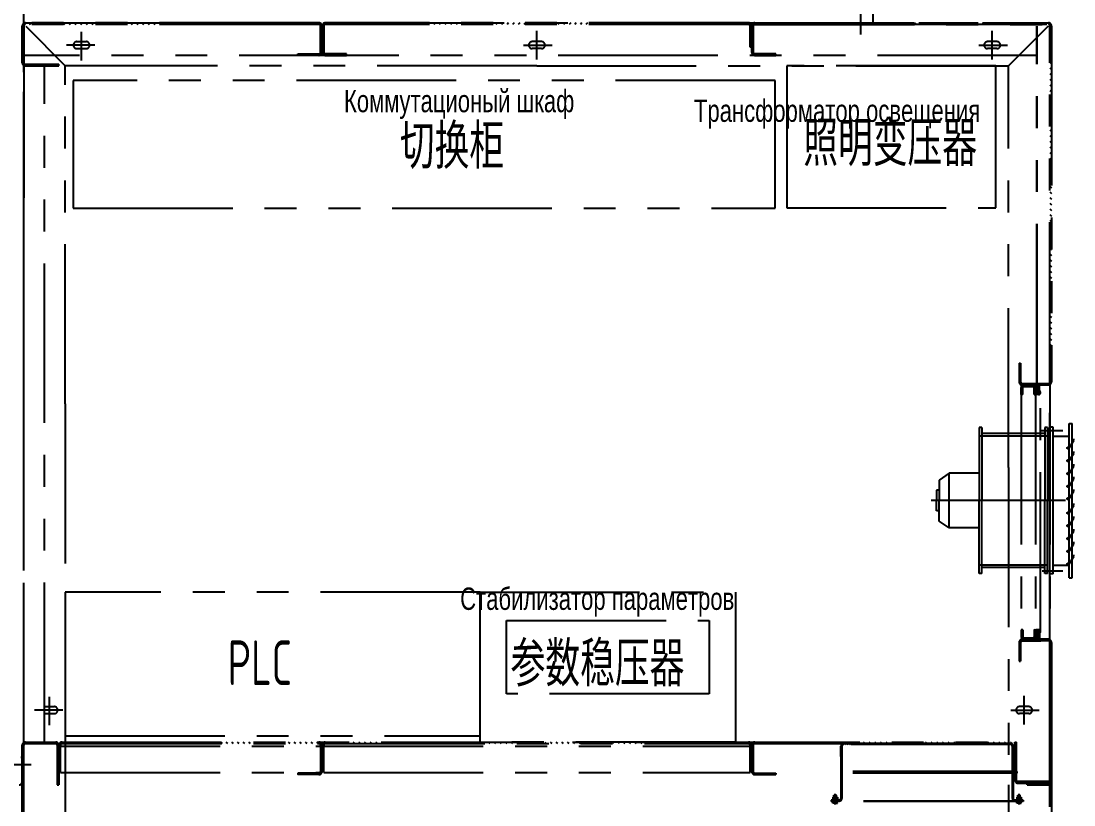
# Model space of a CAD drawing. Header units: millimetres. Extents: x 0 to 16800, y -462 to 11880.
# Drawn here: x 8196 to 11496, y 5748 to 8205 of the extents above; entities that cross this region are included whole.
import ezdxf

# ---------------------------------------------------------------- set-up
doc = ezdxf.new("R2010")
doc.units = ezdxf.units.MM
doc.header["$LTSCALE"] = 400
for name, pattern in [('F', [0.75, 0.5, -0.25]), ('G', [2, 1.25, -0.25, 0.25, -0.25]), ('K', [2.5, 1.25, -0.25, 0.25, -0.25, 0.25, -0.25])]:
    doc.linetypes.add(name, pattern=pattern)
for name, color, linetype in [('01', 7, 'Continuous'), ('04', 2, 'F'), ('05', 142, 'G'), ('07', 6, 'K'), ('08', 1, 'Continuous')]:
    doc.layers.add(name, color=color, linetype=linetype)
doc.styles.get("Standard").update_dxf_attribs({"font": 'isocp', "width": 0.707, "bigfont": 'intecad.shx'})
doc.dimstyles.new('INTE', dxfattribs={"dimscale": 40, "dimtxt": 3.5, "dimasz": 3, "dimexe": 3, "dimexo": 0, "dimgap": 1, "dimtad": 1, "dimdec": 0, "dimdsep": 46, "dimtxsty": 'Standard', "dimcen": 0, "dimclrd": 1, "dimclre": 1, "dimclrt": 3, "dimaunit": 1, "dimadec": 0, "dimazin": 0, "dimtfac": 1, "dimtmove": 0, "dimatfit": 0, "dimfxl": 0, "dimarcsym": 0})
pattern_1 = [(315, (48212.276, 5798.919), (8.838835, 8.838835), [])]

# ---------------------------------------------------------------- blocks, each defined once
blk = doc.blocks.new('GDCF')
at = {"layer": '07', "color": 6, "linetype": 'K'}
for p, q in [((44867.9, 3073.2), (44862, 3073.2)), ((44892.7, 3057.5), (44867.9, 3073.2)), ((44907.9, 3073.2), (44902, 3073.2)), ((44932.7, 3057.5), (44907.9, 3073.2)), ((44947.9, 3073.2), (44942, 3073.2)), ((44972.7, 3057.5), (44947.9, 3073.2)), ((44987.9, 3073.2), (44982, 3073.2)), ((45012.7, 3057.5), (44987.9, 3073.2)), ((45026.9, 3073.2), (45021, 3073.2)), ((45051.7, 3057.5), (45026.9, 3073.2)), ((45071.5, 3073.2), (45065.6, 3073.2)), ((45096.3, 3057.5), (45071.5, 3073.2)), ((45111.5, 3073.2), (45105.6, 3073.2)), ((45136.3, 3057.5), (45111.5, 3073.2)), ((45151.5, 3073.2), (45145.6, 3073.2)), ((45176.3, 3057.5), (45151.5, 3073.2)), ((45191.5, 3073.2), (45185.6, 3073.2)), ((45216.3, 3057.5), (45191.5, 3073.2)), ((45231.5, 3073.2), (45225.6, 3073.2)), ((45256.3, 3057.5), (45231.5, 3073.2)), ((45298, 3068.2), (44813.9, 3068.2)), ((44813.9, 3058.2), (44813.9, 3068.2)), ((45298, 3058.2), (44813.9, 3058.2)), ((44836, 3002.3), (44836, 3038.5)), ((44854, 3008.2), (44854, 3058.2)), ((45056, 3046.9), (45056, 2625.5)), ((45258, 3008.2), (45258, 3058.2)), ((45276, 3002.3), (45276, 3038.5)), ((45298, 3058.2), (45298, 3068.2)), ((45286, 3008.2), (44826, 3008.2)), ((44826, 3008.2), (44826, 2998.2)), ((44836, 2971.9), (44836, 3010.5)), ((45276, 2973.5), (45276, 3004.1)), ((45286, 3008.2), (45286, 2998.2)), ((45286, 2998.2), (44826, 2998.2)), ((44827, 2990.2), (44827, 2982.2)), ((44827, 2990.2), (45056, 2990.2)), ((44827, 2990.2), (45056, 2990.2)), ((44827, 2982.2), (45056, 2982.2)), ((44846, 2982.2), (44846, 2784.2)), ((44854, 2990.2), (44854, 2776.2)), ((45285, 2990.2), (45056, 2990.2)), ((45285, 2990.2), (45056, 2990.2)), ((45285, 2982.2), (45056, 2982.2)), ((45258, 2990.2), (45258, 2776.2)), ((45266, 2982.2), (45266, 2784.2)), ((45285, 2990.2), (45285, 2982.2)), ((44827, 2784.2), (44827, 2776.2)), ((44827, 2784.2), (45056, 2784.2)), ((44827, 2776.2), (45056, 2776.2)), ((44970.3, 2776.2), (44970.3, 2682.3)), ((45285, 2784.2), (45056, 2784.2)), ((45285, 2776.2), (45056, 2776.2)), ((45141.6, 2776.2), (45141.6, 2682.3)), ((45285, 2784.2), (45285, 2776.2)), ((45141.6, 2682.3), (44970.3, 2682.3)), ((44970.3, 2682.3), (44991.7, 2650.9)), ((45141.6, 2682.3), (45120.2, 2650.9)), ((44991.7, 2650.9), (45056, 2650.9)), ((45023.8, 2650.9), (45023.8, 2642.9)), ((45023.8, 2642.9), (45056, 2642.9)), ((45120.2, 2650.9), (45056, 2650.9)), ((45088.1, 2642.9), (45056, 2642.9)), ((45088.1, 2650.9), (45088.1, 2642.9))]:
    blk.add_line(p, q, dxfattribs=at)
for centre in [(44891.3, 3054.9), (44931.3, 3054.9), (44971.3, 3054.9), (45011.3, 3054.9), (45050.3, 3054.9), (45095, 3054.9), (45135, 3054.9), (45175, 3054.9), (45215, 3054.9), (45255, 3054.9)]:
    blk.add_circle(centre, 2.89, dxfattribs=at)
blk = doc.blocks.new('ERW')
at = {"layer": '07', "linetype": 'K'}
h = blk.add_hatch(dxfattribs=at)
h.set_pattern_fill('ANSI31', color=6, scale=100, angle=90, style=0)
h.set_pattern_definition(pattern_1)
h.paths.add_polyline_path([(43313.2, 2073), (43379.2, 2073, 0.414214), (43389.2, 2083), (43389.2, 2165, 0.103244), (43388.3, 2169), (43382.2, 2169, -0.236068), (43384.2, 2165), (43384.2, 2083, -0.414214), (43379.2, 2078), (43313.2, 2078)])
h.paths.add_polyline_path([(42584.2, 2170), (43387.8, 2170, 0.267949), (43379.2, 2175), (42584.2, 2175)])
h.paths.add_polyline_path([(42564.2, 2099), (42569.2, 2099), (42569.2, 2165, -0.236068), (42571.2, 2169), (42565, 2169, 0.103244), (42564.2, 2165)])
h.paths.add_polyline_path([(42565.5, 2170), (42578.2, 2170), (42578.2, 2175), (42574.2, 2175, 0.267949)])
h.paths.add_polyline_path([(42578.2, 2170), (42584.2, 2170), (42584.2, 2175), (42578.2, 2175)])
h = blk.add_hatch(dxfattribs=at)
h.set_pattern_fill('ANSI31', color=6, scale=100, angle=90, style=0)
h.set_pattern_definition([(315, (57677.707, 6382.529), (8.838835, 8.838835), [])])
h.paths.add_polyline_path([(44733.8, 2170, 0.267949), (44725.2, 2175), (43399.2, 2175, 0.267949), (43390.5, 2170)])
h.paths.add_polyline_path([(43394.2, 2165, -0.414214), (43399.2, 2170), (43390.5, 2170, 0.131652), (43389.2, 2165), (43389.2, 2099), (43394.2, 2099)])
h.paths.add_polyline_path([(44730.2, 2099), (44735.2, 2099), (44735.2, 2165, 0.131652), (44733.8, 2170), (44725.2, 2170, -0.414214), (44730.2, 2165)])
h = blk.add_hatch(dxfattribs=at)
h.set_pattern_fill('ANSI31', color=6, scale=100, angle=90, style=0)
h.set_pattern_definition(pattern_1)
h.paths.add_polyline_path([(45540.2, 2170), (45540.2, 2175), (44745.2, 2175, 0.267949), (44736.5, 2170)])
h.paths.add_polyline_path([(45550.2, 2175), (45546.2, 2175), (45546.2, 2170), (45550.2, 2170, -0.414214), (45555.2, 2165), (45555.2, 2099), (45560.2, 2099), (45560.2, 2165, 0.414214)])
h.paths.add_polyline_path([(45546.2, 2175), (45540.2, 2175), (45540.2, 2170), (45546.2, 2170)])
h.paths.add_polyline_path([(44740.2, 2165, -0.236068), (44742.2, 2169), (44736, 2169, 0.103244), (44735.2, 2165), (44735.2, 2083, 0.414214), (44745.2, 2073), (44811.2, 2073), (44811.2, 2078), (44745.2, 2078, -0.414214), (44740.2, 2083)])
h = blk.add_hatch(dxfattribs=at)
h.set_pattern_fill('LINE', color=6, scale=30, angle=495, style=0)
h.set_pattern_definition([(135, (51901.4402, 21096.2332), (-2.6516504, -2.6516504), [])])
h.paths.add_polyline_path([(45015.2, 2162), (45015.2, 2130), (45015.2, 2080), (45018.2, 2080), (45018.2, 2162, -0.414214), (45023.2, 2167), (45547.2, 2167, -0.414214), (45552.2, 2162), (45552.2, 2080), (45555.2, 2080), (45555.2, 2162, 0.414214), (45547.2, 2170), (45023.2, 2170, 0.414214)])
h.paths.add_polyline_path([(45015.2, 1998, -0.414214), (45010.2, 1993), (44997.2, 1993), (44997.2, 1990.9), (44997.2, 1990), (45010.2, 1990, 0.414214), (45018.2, 1998), (45018.2, 2080), (45015.2, 2080)])
h.paths.add_polyline_path([(44984.2, 1990), (44997.2, 1990), (44997.2, 1993), (44984.2, 1993)])
h.paths.add_polyline_path([(45552.2, 1998, 0.414214), (45560.2, 1990), (45573.2, 1990), (45573.2, 1993), (45560.2, 1993, -0.414214), (45555.2, 1998), (45555.2, 2080), (45552.2, 2080)])
h.paths.add_polyline_path([(45573.2, 1990.9), (45573.2, 1990), (45586.2, 1990), (45586.2, 1993), (45573.2, 1993)])
at = {"layer": '07', "color": 6, "linetype": 'K', "ltscale": 30}
for p, q in [((45076.2, 7005.2), (45076.2, 4392.4)), ((45115.6, 4420.8), (45115.6, 5308.7))]:
    blk.add_line(p, q, dxfattribs=at)
at = {"layer": '07', "color": 6, "linetype": 'K'}
for p, q in [((42454.4, 4427.8), (42458.2, 4423.9)), ((42459.2, 4429), (45665.2, 4429)), ((43379.2, 4429), (42459.2, 4429)), ((43379.2, 4424), (42459.2, 4424)), ((43379.2, 4424), (42464.2, 4424)), ((42470.8, 4429), (42475.8, 4424)), ((42488.5, 4429), (42493.5, 4424)), ((42506.1, 4429), (42511.1, 4424)), ((42523.8, 4429), (42528.8, 4424)), ((42541.5, 4429), (42546.5, 4424)), ((42559.2, 4429), (42564.2, 4424)), ((42576.9, 4429), (42581.9, 4424)), ((42594.5, 4429), (42599.5, 4424)), ((42612.2, 4429), (42617.2, 4424)), ((42629.9, 4429), (42634.9, 4424)), ((42647.6, 4429), (42652.6, 4424)), ((42665.2, 4429), (42670.2, 4424)), ((42682.9, 4429), (42687.9, 4424)), ((42700.6, 4429), (42705.6, 4424)), ((42718.3, 4429), (42723.3, 4424)), ((42736, 4429), (42741, 4424)), ((42753.6, 4429), (42755.3, 4427.4)), ((42789, 4429), (42794, 4424)), ((42806.7, 4429), (42811.7, 4424)), ((42824.3, 4429), (42829.3, 4424)), ((42842, 4429), (42847, 4424)), ((42859.7, 4429), (42864.7, 4424)), ((42877.4, 4429), (42882.4, 4424)), ((42895.1, 4429), (42900.1, 4424)), ((42912.7, 4429), (42917.7, 4424)), ((42930.4, 4429), (42935.4, 4424)), ((42948.1, 4429), (42953.1, 4424)), ((42965.8, 4429), (42970.8, 4424)), ((42983.4, 4429), (42988.4, 4424)), ((43001.1, 4429), (43006.1, 4424)), ((43018.8, 4429), (43023.8, 4424)), ((43036.5, 4429), (43041.5, 4424)), ((43054.2, 4429), (43059.2, 4424)), ((43071.8, 4429), (43076.8, 4424)), ((43089.5, 4429), (43094.5, 4424)), ((43107.2, 4429), (43112.2, 4424)), ((43124.9, 4429), (43129.9, 4424)), ((43142.5, 4429), (43147.5, 4424)), ((43160.2, 4429), (43165.2, 4424)), ((43177.9, 4429), (43182.9, 4424)), ((43195.6, 4429), (43200.6, 4424)), ((43213.3, 4429), (43218.3, 4424)), ((43230.9, 4429), (43235.9, 4424)), ((43248.6, 4429), (43253.6, 4424)), ((43266.3, 4429), (43271.3, 4424)), ((43284, 4429), (43289, 4424)), ((43301.6, 4429), (43306.6, 4424)), ((43319.3, 4429), (43324.3, 4424)), ((43337, 4429), (43342, 4424)), ((43354.7, 4429), (43359.7, 4424)), ((43372.4, 4429), (43377.4, 4424)), ((44725.2, 4429), (43399.2, 4429)), ((44725.2, 4424), (43399.2, 4424)), ((44725.2, 4424), (43399.2, 4424)), ((43407.9, 4429), (43402.9, 4424)), ((43425.6, 4429), (43420.6, 4424)), ((43443.3, 4429), (43438.3, 4424)), ((43461, 4429), (43456, 4424)), ((43478.6, 4429), (43473.6, 4424)), ((43496.3, 4429), (43491.3, 4424)), ((43514, 4429), (43509, 4424)), ((43531.7, 4429), (43526.7, 4424)), ((43549.4, 4429), (43544.4, 4424)), ((43567, 4429), (43562, 4424)), ((43584.7, 4429), (43579.7, 4424)), ((43602.4, 4429), (43597.4, 4424)), ((43620.1, 4429), (43615.1, 4424)), ((43637.7, 4429), (43632.7, 4424)), ((43655.4, 4429), (43650.4, 4424)), ((43673.1, 4429), (43668.1, 4424)), ((43690.8, 4429), (43685.8, 4424)), ((43708.5, 4429), (43703.5, 4424)), ((43726.1, 4429), (43721.1, 4424)), ((43743.8, 4429), (43738.8, 4424)), ((43761.5, 4429), (43756.5, 4424)), ((43779.2, 4429), (43774.2, 4424)), ((43796.8, 4429), (43791.8, 4424)), ((43814.5, 4429), (43809.5, 4424)), ((43832.2, 4429), (43827.2, 4424)), ((43849.9, 4429), (43844.9, 4424)), ((43867.6, 4429), (43862.6, 4424)), ((43885.2, 4429), (43880.2, 4424)), ((43902.9, 4429), (43897.9, 4424)), ((43920.6, 4429), (43915.6, 4424)), ((43938.3, 4429), (43933.3, 4424)), ((43955.9, 4429), (43950.9, 4424)), ((43973.6, 4429), (43968.6, 4424)), ((43991.3, 4429), (43986.3, 4424)), ((44009, 4429), (44004, 4424)), ((44026.6, 4429), (44021.6, 4424)), ((44044.3, 4429), (44039.3, 4424)), ((44062, 4429), (44057, 4424)), ((44079.7, 4429), (44074.7, 4424)), ((44097.4, 4429), (44092.4, 4424)), ((44115, 4429), (44110, 4424)), ((44132.7, 4429), (44127.7, 4424)), ((44150.4, 4429), (44145.4, 4424)), ((44168.1, 4429), (44163.1, 4424)), ((44185.7, 4429), (44180.7, 4424)), ((44203.4, 4429), (44198.4, 4424)), ((44221.1, 4429), (44216.1, 4424)), ((44238.8, 4429), (44233.8, 4424)), ((44256.5, 4429), (44251.5, 4424)), ((44274.1, 4429), (44269.1, 4424)), ((44291.8, 4429), (44286.8, 4424)), ((44309.5, 4429), (44304.5, 4424)), ((44327.2, 4429), (44322.2, 4424)), ((44344.8, 4429), (44339.8, 4424)), ((44362.5, 4429), (44357.5, 4424)), ((44380.2, 4429), (44375.2, 4424)), ((44415.6, 4429), (44410.6, 4424)), ((44433.2, 4429), (44428.2, 4424)), ((44450.9, 4429), (44445.9, 4424)), ((44468.6, 4429), (44463.6, 4424)), ((44486.3, 4429), (44481.3, 4424)), ((44503.9, 4429), (44498.9, 4424)), ((44521.6, 4429), (44516.6, 4424)), ((44539.3, 4429), (44534.3, 4424)), ((44557, 4429), (44552, 4424)), ((44574.7, 4429), (44569.7, 4424)), ((44592.3, 4429), (44587.3, 4424)), ((44610, 4429), (44605, 4424)), ((44627.7, 4429), (44622.7, 4424)), ((44645.4, 4429), (44640.4, 4424)), ((44663, 4429), (44658, 4424)), ((44680.7, 4429), (44675.7, 4424)), ((44698.4, 4429), (44693.4, 4424)), ((44716.1, 4429), (44711.1, 4424)), ((44731.5, 4426.8), (44727.9, 4423.2)), ((44737.3, 4425.2), (44740.9, 4421.6)), ((44745.2, 4429), (45665.2, 4429)), ((44745.2, 4424), (45665.2, 4424)), ((45660.2, 4424), (44745.2, 4424)), ((44751.2, 4429), (44756.2, 4424)), ((44768.9, 4429), (44773.9, 4424)), ((44786.6, 4429), (44791.6, 4424)), ((44804.2, 4429), (44809.2, 4424)), ((44821.9, 4429), (44826.9, 4424)), ((44839.6, 4429), (44844.6, 4424)), ((44857.3, 4429), (44862.3, 4424)), ((44875, 4429), (44880, 4424)), ((44892.6, 4429), (44897.6, 4424)), ((44910.3, 4429), (44915.3, 4424)), ((44928, 4429), (44933, 4424)), ((44945.7, 4429), (44950.7, 4424)), ((44963.3, 4429), (44968.3, 4424)), ((44981, 4429), (44986, 4424)), ((44998.7, 4429), (45003.7, 4424)), ((45016.4, 4429), (45021.4, 4424)), ((45034.1, 4429), (45039.1, 4424)), ((45051.7, 4429), (45056.7, 4424)), ((45069.4, 4429), (45074.4, 4424)), ((45087.1, 4429), (45092.1, 4424)), ((45104.8, 4429), (45109.8, 4424)), ((45122.4, 4429), (45127.4, 4424)), ((45140.1, 4429), (45145.1, 4424)), ((45157.8, 4429), (45162.8, 4424)), ((45175.5, 4429), (45180.5, 4424)), ((45193.2, 4429), (45198.2, 4424)), ((45210.8, 4429), (45215.8, 4424)), ((45228.5, 4429), (45233.5, 4424)), ((45246.2, 4429), (45251.2, 4424)), ((45263.9, 4429), (45268.9, 4424)), ((45281.5, 4429), (45286.5, 4424)), ((45299.2, 4429), (45304.2, 4424)), ((45316.9, 4429), (45321.9, 4424)), ((45352.3, 4429), (45357.3, 4424)), ((45369.9, 4429), (45374.9, 4424)), ((45387.6, 4429), (45392.6, 4424)), ((45405.3, 4429), (45410.3, 4424)), ((45423, 4429), (45428, 4424)), ((45440.6, 4429), (45445.6, 4424)), ((45458.3, 4429), (45463.3, 4424)), ((45476, 4429), (45481, 4424)), ((45493.7, 4429), (45498.7, 4424)), ((45511.4, 4429), (45516.4, 4424)), ((45529, 4429), (45534, 4424)), ((45546.7, 4429), (45551.7, 4424)), ((45564.4, 4429), (45569.4, 4424)), ((45582.1, 4429), (45587.1, 4424)), ((45599.7, 4429), (45604.7, 4424)), ((45617.4, 4429), (45622.4, 4424)), ((45635.1, 4429), (45640.1, 4424)), ((45652.8, 4429), (45657.8, 4424)), ((42449.2, 4304), (42449.2, 4419)), ((42449.2, 4419), (42449.2, 4304)), ((42449.2, 4304), (42449.2, 4419)), ((42449.2, 4415.3), (42454.2, 4410.3)), ((42449.2, 4397.6), (42454.2, 4392.6)), ((42454.2, 4419), (42454.2, 4304)), ((42454.2, 4304), (42454.2, 4414)), ((42460.2, 4418), (42584.2, 4294)), ((42635.2, 4311.4), (42635.2, 4400.6)), ((43384.2, 4337), (43384.2, 4419)), ((43384.2, 4417.2), (43389.2, 4412.2)), ((43384.2, 4399.5), (43389.2, 4394.5)), ((43389.2, 4419), (43389.2, 4337)), ((43389.2, 4337), (43389.2, 4419)), ((43394.2, 4415.2), (43389.2, 4410.2)), ((43394.2, 4397.6), (43389.2, 4392.6)), ((43394.2, 4419), (43394.2, 4337)), ((44062.2, 4314.4), (44062.2, 4403.6)), ((44730.2, 4353), (44730.2, 4419)), ((44735.2, 4412.7), (44730.2, 4407.7)), ((44735.2, 4395.1), (44730.2, 4390.1)), ((44735.2, 4419), (44735.2, 4337)), ((44735.2, 4419), (44735.2, 4353)), ((44735.2, 4409.7), (44740.2, 4404.7)), ((44735.2, 4392), (44740.2, 4387)), ((44740.2, 4419), (44740.2, 4337)), ((45489.2, 4314.4), (45489.2, 4403.6)), ((45664.2, 4418), (45540.2, 4294)), ((45629.2, 3299), (45629.2, 4419)), ((45630.2, 3299), (45630.2, 4419)), ((45670.2, 3304), (45670.2, 4419)), ((45670.2, 4411.6), (45675.2, 4406.6)), ((45670.2, 4393.9), (45675.2, 4388.9)), ((45675.2, 4419), (45675.2, 3304)), ((45675.2, 4419), (45675.2, 3304)), ((42449.2, 4379.9), (42454.2, 4374.9)), ((42449.2, 4362.2), (42454.2, 4357.2)), ((42676.8, 4359), (42587.6, 4359)), ((42620.7, 4370), (42649.7, 4370)), ((43384.2, 4381.8), (43389.2, 4376.8)), ((43384.2, 4364.2), (43389.2, 4359.2)), ((43394.2, 4379.9), (43389.2, 4374.9)), ((43394.2, 4362.2), (43389.2, 4357.2)), ((44020.6, 4359), (44109.8, 4359)), ((44076.7, 4370), (44047.7, 4370)), ((44735.2, 4377.4), (44730.2, 4372.4)), ((44735.2, 4359.7), (44730.2, 4354.7)), ((44735.2, 4374.3), (44740.2, 4369.3)), ((44735.2, 4356.7), (44740.2, 4351.7)), ((45447.6, 4359), (45536.8, 4359)), ((45503.7, 4370), (45474.7, 4370)), ((45670.2, 4376.3), (45675.2, 4371.3)), ((45670.2, 4358.6), (45675.2, 4353.6)), ((42449.2, 4344.6), (42454.2, 4339.6)), ((42449.2, 4326.9), (42454.2, 4321.9)), ((42620.7, 4348), (42649.7, 4348)), ((43313.2, 4332), (43379.2, 4332)), ((43313.2, 4327), (43313.2, 4332)), ((43313.2, 4329.1), (43315.3, 4327)), ((43379.2, 4327), (43313.2, 4327)), ((43327.9, 4332), (43332.9, 4327)), ((43345.6, 4332), (43350.6, 4327)), ((43363.3, 4332), (43368.3, 4327)), ((43380.7, 4332.3), (43384.5, 4328.5)), ((43384.2, 4346.5), (43389.2, 4341.5)), ((43394.2, 4344.5), (43389.2, 4339.5)), ((43399.3, 4332), (43395.2, 4327.8)), ((43465.2, 4332), (43399.2, 4332)), ((43399.2, 4327), (43465.2, 4327)), ((43417, 4332), (43412, 4327)), ((43434.7, 4332), (43429.7, 4327)), ((43452.4, 4332), (43447.4, 4327)), ((43465.2, 4327.1), (43465, 4327)), ((43465.2, 4327), (43465.2, 4332)), ((44076.7, 4348), (44047.7, 4348)), ((44735.2, 4353), (44730.2, 4353)), ((44735.2, 4339), (44747.1, 4327)), ((44811.2, 4332), (44745.2, 4332)), ((44745.2, 4327), (44811.2, 4327)), ((44759.8, 4332), (44764.8, 4327)), ((44777.5, 4332), (44782.5, 4327)), ((44795.2, 4332), (44800.2, 4327)), ((44811.2, 4327), (44811.2, 4332)), ((45503.7, 4348), (45474.7, 4348)), ((45670.2, 4340.9), (45675.2, 4335.9)), ((45670.2, 4323.2), (45675.2, 4318.2)), ((42449.2, 4309.2), (42454.2, 4304.2)), ((42454.2, 2712.5), (42454.2, 4295.3)), ((42454.2, 4295.3), (42454.2, 3880)), ((42459.2, 4299), (42564.2, 4299)), ((42459.2, 4294), (42564.2, 4294)), ((42459.2, 4294), (42564.2, 4294)), ((42459.4, 4299), (42464.4, 4294)), ((42477, 4299), (42482, 4294)), ((42494.7, 4299), (42499.7, 4294)), ((42512.4, 4299), (42517.4, 4294)), ((42519.2, 2175), (42519.2, 4294)), ((42530.1, 4299), (42535.1, 4294)), ((42547.8, 4299), (42552.8, 4294)), ((42564.2, 4294), (42564.2, 4299)), ((44061.7, 4294), (42584.2, 4294)), ((42584.2, 3235), (42584.2, 4294)), ((44061.7, 4294), (45540.2, 4294)), ((45500.3, 4294), (44845.3, 4294)), ((44845.3, 4294), (44845.3, 3849)), ((45500.3, 3849), (45500.3, 4294)), ((45540.2, 3035), (45540.2, 4294)), ((45670.2, 4305.6), (45675.2, 4300.6)), ((45670.2, 4287.9), (45675.2, 4282.9)), ((45670.2, 4270.2), (45675.2, 4265.2)), ((44809.1, 4248.6), (42609.1, 4248.6)), ((42609.1, 4248.6), (42609.1, 3848.6)), ((44809.1, 3848.6), (44809.1, 4248.6)), ((45670.2, 4252.5), (45675.2, 4247.5)), ((45670.2, 4234.8), (45675.2, 4229.8)), ((45670.2, 4217.2), (45675.2, 4212.2)), ((45670.2, 4199.5), (45675.2, 4194.5)), ((45670.2, 4181.8), (45675.2, 4176.8)), ((45670.2, 4164.1), (45675.2, 4159.1)), ((45670.2, 4146.5), (45675.2, 4141.5)), ((45670.2, 4128.8), (45675.2, 4123.8)), ((45670.2, 4111.1), (45675.2, 4106.1)), ((45670.2, 4093.4), (45675.2, 4088.4)), ((45670.2, 4075.7), (45675.2, 4070.7)), ((45670.2, 4058.1), (45675.2, 4053.1)), ((45670.2, 4040.4), (45675.2, 4035.4)), ((45670.2, 4022.7), (45675.2, 4017.7)), ((45670.2, 4005), (45675.2, 4000)), ((45670.2, 3987.4), (45675.2, 3982.4)), ((45670.2, 3969.7), (45675.2, 3964.7)), ((45670.2, 3952), (45675.2, 3947)), ((45670.2, 3934.3), (45675.2, 3929.3)), ((45670.2, 3916.6), (45675.2, 3911.6)), ((45670.2, 3899), (45675.2, 3894)), ((45670.2, 3881.3), (45675.2, 3876.3)), ((45670.2, 3863.6), (45675.2, 3858.6)), ((42454.2, 3372), (42454.2, 3860)), ((42609.1, 3848.6), (44809.1, 3848.6)), ((44845.3, 3849), (45500.3, 3849)), ((45670.2, 3845.9), (45675.2, 3840.9)), ((45670.2, 3828.3), (45675.2, 3823.3)), ((45670.2, 3810.6), (45675.2, 3805.6)), ((45670.2, 3792.9), (45675.2, 3787.9)), ((45670.2, 3775.2), (45675.2, 3770.2)), ((45670.2, 3757.5), (45675.2, 3752.5)), ((45670.2, 3739.9), (45675.2, 3734.9)), ((45670.2, 3722.2), (45675.2, 3717.2)), ((45670.2, 3704.5), (45675.2, 3699.5)), ((45670.2, 3686.8), (45675.2, 3681.8)), ((45670.2, 3669.2), (45675.2, 3664.2)), ((45670.2, 3651.5), (45675.2, 3646.5)), ((45670.2, 3633.8), (45675.2, 3628.8)), ((45670.2, 3616.1), (45675.2, 3611.1)), ((45670.2, 3598.4), (45675.2, 3593.4)), ((45670.2, 3580.8), (45675.2, 3575.8)), ((45670.2, 3563.1), (45675.2, 3558.1)), ((45670.2, 3545.4), (45675.2, 3540.4)), ((45670.2, 3527.7), (45675.2, 3522.7)), ((45670.2, 3510.1), (45675.2, 3505.1)), ((45670.2, 3492.4), (45675.2, 3487.4)), ((45670.2, 3474.7), (45675.2, 3469.7)), ((45670.2, 3457), (45675.2, 3452)), ((45670.2, 3439.3), (45675.2, 3434.3)), ((45670.2, 3421.7), (45675.2, 3416.7)), ((45670.2, 3404), (45675.2, 3399)), ((45670.2, 3386.3), (45675.2, 3381.3)), ((45670.2, 3368.6), (45675.2, 3363.6)), ((42454.2, 2173.7), (42454.2, 3352)), ((45573.2, 3362), (45578.2, 3362)), ((45573.2, 3362), (45573.2, 3304)), ((45573.2, 3359.6), (45578.2, 3354.6)), ((45573.2, 3341.9), (45578.2, 3336.9)), ((45578.2, 3362), (45578.2, 3304)), ((45670.2, 3351), (45675.2, 3346)), ((45670.2, 3333.3), (45675.2, 3328.3)), ((45573.2, 3324.2), (45578.2, 3319.2)), ((45573.2, 3306.5), (45576.1, 3303.6)), ((45668.1, 3300), (45671.7, 3296.4)), ((45670.2, 3315.6), (45675.2, 3310.6)), ((45580.2, 3294), (45580.2, 2497)), ((45580.2, 3264), (45580.2, 3286.5)), ((45584.7, 3274.8), (45580.2, 3279.3)), ((45584.7, 3265.9), (45580.2, 3270.4)), ((45584.7, 3283.8), (45580.3, 3288.1)), ((45583.2, 3299), (45665.2, 3299)), ((45583.2, 3294), (45665.2, 3294)), ((45588, 3289.5), (45584.3, 3293.2)), ((45584.7, 3264), (45584.7, 3286.5)), ((45587.7, 3294), (45617.7, 3294)), ((45587.7, 3289.5), (45617.7, 3289.5)), ((45596.9, 3289.5), (45592.4, 3294)), ((45598.4, 3299), (45603.4, 3294)), ((45599.2, 3294), (45665.2, 3294)), ((45605.9, 3289.5), (45601.4, 3294)), ((45614.9, 3289.5), (45610.4, 3294)), ((45616, 3299), (45621, 3294)), ((45624.9, 3288.5), (45619.6, 3293.7)), ((45620.7, 3264), (45620.7, 3286.5)), ((45625.2, 3279.2), (45620.7, 3283.7)), ((45625.2, 3270.3), (45620.7, 3274.8)), ((45625.2, 3294), (45625.2, 2497)), ((45625.2, 3264), (45625.2, 3290)), ((45627.2, 3291.8), (45625.4, 3290)), ((45627.2, 3286.9), (45625.4, 3288.7)), ((45627.2, 3286.9), (45625.4, 3285.1)), ((45627.2, 3282), (45625.4, 3283.8)), ((45627.2, 3282), (45625.4, 3280.2)), ((45627.2, 3277), (45625.4, 3278.8)), ((45627.2, 3277), (45625.4, 3275.2)), ((45627.2, 3272.1), (45625.4, 3273.9)), ((45627.2, 3272.1), (45625.4, 3270.3)), ((45627.2, 3267.1), (45625.4, 3268.9)), ((45627.2, 3267.1), (45625.6, 3265.5)), ((45627.2, 3291.8), (45626, 3293)), ((45629.7, 3294.3), (45627.9, 3292.5)), ((45629.7, 3289.4), (45627.9, 3291.2)), ((45629.7, 3289.4), (45627.9, 3287.6)), ((45629.7, 3284.4), (45627.9, 3286.2)), ((45629.7, 3284.4), (45627.9, 3282.6)), ((45629.7, 3279.5), (45627.9, 3281.3)), ((45629.7, 3279.5), (45627.9, 3277.7)), ((45629.7, 3274.5), (45627.9, 3276.3)), ((45629.7, 3274.5), (45627.9, 3272.8)), ((45629.7, 3269.6), (45627.9, 3271.4)), ((45629.7, 3269.6), (45627.9, 3267.8)), ((45629.7, 3294.3), (45628.5, 3295.4)), ((45630.2, 3272), (45630.2, 3290.4)), ((45631.4, 3296), (45630.3, 3295)), ((45632.1, 3291.8), (45630.3, 3293.6)), ((45630.6, 3270.5), (45630.3, 3270.3)), ((45632.1, 3267.1), (45630.3, 3268.9)), ((45632.1, 3267.1), (45630.3, 3265.3)), ((45632.1, 3291.8), (45631.6, 3291.3)), ((45632.2, 3272), (45632.2, 3290.4)), ((45634.6, 3294.3), (45632.8, 3292.5)), ((45634.6, 3289.4), (45632.8, 3291.2)), ((45634.6, 3289.4), (45632.8, 3287.6)), ((45634.6, 3284.4), (45632.8, 3286.2)), ((45634.6, 3284.4), (45632.8, 3282.6)), ((45634.6, 3279.5), (45632.8, 3281.3)), ((45634.6, 3279.5), (45632.8, 3277.7)), ((45634.6, 3274.5), (45632.8, 3276.3)), ((45634.6, 3274.5), (45632.8, 3272.8)), ((45633.2, 3271), (45632.8, 3271.4)), ((45634, 3269), (45632.8, 3267.8)), ((45634.6, 3294.3), (45633.2, 3295.7)), ((45633.2, 3271), (45634.6, 3271)), ((45633.2, 3269), (45634.6, 3269)), ((45633.7, 3299), (45638.7, 3294)), ((45636.8, 3292.1), (45635.3, 3293.6)), ((45636.9, 3291.7), (45635.3, 3290)), ((45637.1, 3286.9), (45635.3, 3288.7)), ((45637.1, 3286.9), (45635.3, 3285.1)), ((45637.1, 3282), (45635.3, 3283.8)), ((45637.1, 3282), (45635.3, 3280.2)), ((45637.1, 3277), (45635.3, 3278.8)), ((45637.1, 3277), (45635.3, 3275.2)), ((45636.4, 3272.7), (45635.3, 3273.9)), ((45637.1, 3267.1), (45635.3, 3268.9)), ((45637.1, 3267.1), (45635.3, 3265.3)), ((45637.1, 3272.1), (45635.5, 3270.5)), ((45637.1, 3272.1), (45636.4, 3272.7)), ((45637.2, 3276.9), (45637.2, 3290)), ((45639.1, 3274.1), (45637.7, 3272.8)), ((45639.5, 3269.6), (45637.7, 3271.4)), ((45639.5, 3269.6), (45637.7, 3267.8)), ((45640.6, 3270.7), (45640.2, 3270.3)), ((45640.5, 3268.6), (45640.2, 3268.9)), ((45640.7, 2521), (45640.7, 3270)), ((45651.4, 3299), (45656.4, 3294)), ((45664.2, 3294), (45670.2, 3294)), ((45670.2, 3294), (45670.2, 2507)), ((45670.2, 2507), (45670.2, 3284)), ((42584.2, 3235), (42584.2, 938)), ((45584.7, 3264), (45580.2, 3264)), ((45622.4, 3264), (45620.7, 3265.8)), ((45620.7, 3264), (45625.2, 3264)), ((45629.7, 3264.7), (45627.9, 3266.5)), ((45634.7, 3264), (45628.2, 3264)), ((45629.7, 3264.7), (45629, 3264)), ((45634.6, 3264.7), (45632.8, 3266.5)), ((45634.6, 3264.7), (45633.9, 3264)), ((45638.7, 3265.5), (45637.7, 3266.5)), ((45540.2, 3035), (45540.2, 2041)), ((43884.2, 2645), (42584.2, 2645)), ((42584.2, 2645), (42584.2, 2195)), ((43884.2, 2175), (43884.2, 2645)), ((43884.2, 2645), (44684.2, 2645)), ((43884.2, 2195), (43884.2, 2645)), ((44684.2, 2645), (44684.2, 2175)), ((43967.1, 2326.3), (43967.1, 2556.3)), ((43967.1, 2556.3), (44602.1, 2556.3)), ((44602.1, 2556.3), (44602.1, 2326.3)), ((45670.2, 2495.7), (45670.2, 2542)), ((45584.7, 2527), (45580.2, 2527)), ((45580.2, 2527), (45580.2, 2504.5)), ((45584.7, 2525.2), (45580.2, 2520.7)), ((45584.7, 2516.2), (45580.2, 2511.7)), ((45584.7, 2527), (45584.7, 2504.5)), ((45620.7, 2527), (45625.2, 2527)), ((45620.7, 2527), (45620.7, 2504.5)), ((45622.4, 2527), (45620.7, 2525.2)), ((45625.2, 2520.8), (45620.7, 2516.3)), ((45625.2, 2511.8), (45620.7, 2507.3)), ((45625.2, 2527), (45625.2, 2501)), ((45627.2, 2523.9), (45625.4, 2522.1)), ((45627.2, 2518.9), (45625.4, 2520.7)), ((45627.2, 2518.9), (45625.4, 2517.1)), ((45627.2, 2514), (45625.4, 2515.8)), ((45627.2, 2514), (45625.4, 2512.2)), ((45627.2, 2509.1), (45625.4, 2510.9)), ((45627.2, 2509.1), (45625.4, 2507.3)), ((45627.2, 2523.9), (45625.6, 2525.5)), ((45629.7, 2526.4), (45627.9, 2524.6)), ((45629.7, 2521.4), (45627.9, 2523.2)), ((45629.7, 2521.4), (45627.9, 2519.6)), ((45629.7, 2516.5), (45627.9, 2518.3)), ((45629.7, 2516.5), (45627.9, 2514.7)), ((45629.7, 2511.5), (45627.9, 2513.3)), ((45629.7, 2511.5), (45627.9, 2509.7)), ((45629.7, 2506.6), (45627.9, 2508.4)), ((45634.7, 2527), (45628.2, 2527)), ((45629.7, 2526.4), (45629, 2527)), ((45630.2, 2519), (45630.2, 2500.6)), ((45632.1, 2523.9), (45630.3, 2525.7)), ((45632.1, 2523.9), (45630.3, 2522.1)), ((45630.6, 2520.5), (45630.3, 2520.7)), ((45632.2, 2519), (45632.2, 2500.6)), ((45634.6, 2526.4), (45632.8, 2524.6)), ((45634, 2522), (45632.8, 2523.2)), ((45633.2, 2520), (45632.8, 2519.6)), ((45634.6, 2516.5), (45632.8, 2518.3)), ((45634.6, 2516.5), (45632.8, 2514.7)), ((45634.6, 2511.5), (45632.8, 2513.3)), ((45634.6, 2511.5), (45632.8, 2509.7)), ((45634.6, 2506.6), (45632.8, 2508.4)), ((45633.2, 2522), (45634.6, 2522)), ((45633.2, 2520), (45634.6, 2520)), ((45634.6, 2526.4), (45633.9, 2527)), ((45637.1, 2523.9), (45635.3, 2525.7)), ((45637.1, 2523.9), (45635.3, 2522.1)), ((45636.4, 2518.3), (45635.3, 2517.1)), ((45637.1, 2514), (45635.3, 2515.8)), ((45637.1, 2514), (45635.3, 2512.2)), ((45637.1, 2509.1), (45635.3, 2510.9)), ((45637.1, 2509.1), (45635.3, 2507.3)), ((45637.1, 2518.9), (45635.5, 2520.5)), ((45637.1, 2518.9), (45636.4, 2518.3)), ((45637.2, 2514.1), (45637.2, 2501)), ((45638.7, 2525.5), (45637.7, 2524.6)), ((45639.5, 2521.4), (45637.7, 2523.2)), ((45639.5, 2521.4), (45637.7, 2519.6)), ((45639.1, 2516.9), (45637.7, 2518.3)), ((45640.5, 2522.4), (45640.2, 2522.1)), ((45640.6, 2520.3), (45640.2, 2520.7)), ((45573.2, 2487), (45573.2, 2429)), ((45573.2, 2475.7), (45578.2, 2470.7)), ((45574.5, 2492), (45578.3, 2488.2)), ((45578.2, 2487), (45578.2, 2429)), ((45584.7, 2507.2), (45580.3, 2502.9)), ((45665.2, 2497), (45583.2, 2497)), ((45583.2, 2497), (45641.2, 2497)), ((45665.2, 2492), (45583.2, 2492)), ((45583.2, 2492), (45641.2, 2492)), ((45588, 2501.5), (45584.3, 2497.8)), ((45587.2, 2497), (45592.2, 2492)), ((45587.7, 2501.5), (45617.7, 2501.5)), ((45587.7, 2497), (45617.7, 2497)), ((45596.9, 2501.5), (45592.4, 2497)), ((45599.2, 2497), (45665.2, 2497)), ((45605.9, 2501.5), (45601.4, 2497)), ((45604.9, 2497), (45609.9, 2492)), ((45614.9, 2501.5), (45610.4, 2497)), ((45624.9, 2502.5), (45619.6, 2497.3)), ((45623.1, 2496.5), (45627.6, 2492)), ((45627.2, 2504.1), (45625.4, 2505.9)), ((45627.2, 2504.1), (45625.4, 2502.3)), ((45627.2, 2499.2), (45625.4, 2501)), ((45627.2, 2499.2), (45626, 2498)), ((45629.7, 2506.6), (45627.9, 2504.8)), ((45629.7, 2501.7), (45627.9, 2503.5)), ((45629.7, 2501.7), (45627.9, 2499.9)), ((45629.7, 2496.7), (45627.9, 2498.5)), ((45629.7, 2496.7), (45628.5, 2495.6)), ((45632.1, 2499.2), (45630.3, 2497.4)), ((45631.4, 2495), (45630.3, 2496)), ((45632.1, 2499.2), (45631.6, 2499.7)), ((45634.6, 2506.6), (45632.8, 2504.8)), ((45634.6, 2501.7), (45632.8, 2503.5)), ((45634.6, 2501.7), (45632.8, 2499.9)), ((45634.6, 2496.7), (45632.8, 2498.5)), ((45634.6, 2496.7), (45633.2, 2495.4)), ((45637.1, 2504.1), (45635.3, 2505.9)), ((45637.1, 2504.1), (45635.3, 2502.3)), ((45636.9, 2499.3), (45635.3, 2501)), ((45636.8, 2498.9), (45635.3, 2497.4)), ((45640.2, 2497), (45645.2, 2492)), ((45657.9, 2497), (45662.9, 2492)), ((45670.2, 2056), (45670.2, 2487)), ((45670.2, 2484.8), (45675.2, 2479.8)), ((45675.2, 2487), (45675.2, 813)), ((45573.2, 2458), (45578.2, 2453)), ((45670.2, 2056), (45670.2, 2469.5)), ((45670.2, 2467.1), (45675.2, 2462.1)), ((45670.2, 2449.4), (45675.2, 2444.4)), ((45675.2, 2051), (45675.2, 2469.5)), ((45573.2, 2440.3), (45578.2, 2435.3)), ((45573.2, 2429), (45578.2, 2429)), ((45670.2, 2431.7), (45675.2, 2426.7)), ((45670.2, 2414), (45675.2, 2409)), ((45670.2, 2396.4), (45675.2, 2391.4)), ((45670.2, 2378.7), (45675.2, 2373.7)), ((45670.2, 2361), (45675.2, 2356)), ((45670.2, 2343.3), (45675.2, 2338.3)), ((42535.2, 2227.4), (42535.2, 2316.6)), ((44602.1, 2326.3), (43967.1, 2326.3)), ((45589.2, 2230.4), (45589.2, 2319.6)), ((45670.2, 2325.7), (45675.2, 2320.7)), ((42520.7, 2286), (42549.7, 2286)), ((45603.7, 2286), (45574.7, 2286)), ((45670.2, 2308), (45675.2, 2303)), ((45670.2, 2290.3), (45675.2, 2285.3)), ((42576.8, 2275), (42487.6, 2275)), ((42520.7, 2264), (42549.7, 2264)), ((45547.6, 2275), (45636.8, 2275)), ((45603.7, 2264), (45574.7, 2264)), ((45670.2, 2272.6), (45675.2, 2267.6)), ((45670.2, 2254.9), (45675.2, 2249.9)), ((45670.2, 2237.3), (45675.2, 2232.3)), ((45670.2, 2219.6), (45675.2, 2214.6)), ((42584.2, 2195), (43884.2, 2195)), ((45670.2, 2201.9), (45675.2, 2196.9)), ((45670.2, 2184.2), (45671.6, 2182.8)), ((42449.2, 1745), (42449.2, 2165)), ((42449.2, 1745), (42449.2, 2165)), ((42449.2, 2159), (42449.2, 2165)), ((42449.2, 2152.5), (42454.2, 2147.5)), ((42450.1, 2169.3), (42454.2, 2165.2)), ((42454.2, 813), (42454.2, 2165)), ((42459.2, 2175), (42554.2, 2175)), ((42459.2, 2175), (42525.2, 2175)), ((42459.2, 2170), (42554.2, 2170)), ((42462.1, 2175), (42467.1, 2170)), ((42479.7, 2175), (42484.7, 2170)), ((42497.4, 2175), (42502.4, 2170)), ((42515.1, 2175), (42520.1, 2170)), ((42532.8, 2175), (42537.8, 2170)), ((42550.4, 2175), (42555.7, 2169.8)), ((42558.9, 2166.5), (42564.2, 2161.3)), ((42559.2, 2165), (42559.2, 2041)), ((42559.2, 2148.6), (42564.2, 2143.6)), ((42564.2, 2165), (42564.2, 2041)), ((42569.2, 2080), (42569.2, 2165)), ((42569.2, 2162), (43384.2, 2162)), ((42574.2, 2175), (45550.2, 2175)), ((42574.2, 2170), (43379.2, 2170)), ((43384.2, 2165), (43384.2, 2083)), ((43389.2, 2099), (43389.2, 2165)), ((43389.2, 2165), (43389.2, 2083)), ((43394.2, 2080), (43394.2, 2165)), ((43394.2, 2162), (44730.2, 2162)), ((43399.2, 2170), (44725.2, 2170)), ((44684.2, 2175), (43884.2, 2175)), ((44730.2, 2080), (44730.2, 2165)), ((44735.2, 2099), (44735.2, 2165)), ((44735.2, 2165), (44735.2, 2083)), ((44740.2, 2165), (44740.2, 2083)), ((44745.2, 2170), (45550.2, 2170)), ((45015.2, 2162), (45015.2, 1998)), ((45015.2, 2130), (45015.2, 2162)), ((45018.2, 2162), (45018.2, 1998)), ((45547.2, 2170), (45023.2, 2170)), ((45547.2, 2167), (45023.2, 2167)), ((45552.2, 2162), (45552.2, 1998)), ((45555.2, 2162), (45555.2, 1998)), ((45560.2, 2175), (45565.2, 2175)), ((45560.2, 2056), (45560.2, 2175)), ((45560.2, 2170.5), (45565.2, 2165.5)), ((45560.2, 2152.8), (45565.2, 2147.8)), ((45565.2, 2056), (45565.2, 2175)), ((45673.1, 2145.9), (45675.2, 2143.9)), ((42449.2, 2134.9), (42454.2, 2129.9)), ((42449.2, 2117.2), (42454.2, 2112.2)), ((42559.2, 2130.9), (42564.2, 2125.9)), ((42559.2, 2113.3), (42564.2, 2108.3)), ((45560.2, 2135.1), (45565.2, 2130.1)), ((45560.2, 2117.5), (45565.2, 2112.5)), ((45670.2, 2131.2), (45675.2, 2126.2)), ((45670.2, 2113.5), (45675.2, 2108.5)), ((42449.2, 2099.5), (42454.2, 2094.5)), ((42449.2, 2081.8), (42454.2, 2076.8)), ((42559.2, 2095.6), (42564.2, 2090.6)), ((42564.2, 2099), (42569.2, 2099)), ((42569.2, 2080), (43384.2, 2080)), ((43389.2, 2099), (43394.2, 2099)), ((43394.2, 2080), (44730.2, 2080)), ((44735.2, 2099), (44730.2, 2099)), ((45569.5, 2080), (45001.8, 2080)), ((45552.2, 2083), (45018.2, 2083)), ((45555.2, 2099), (45560.2, 2099)), ((45560.2, 2099.8), (45565.2, 2094.8)), ((45560.2, 2082.1), (45565.2, 2077.1)), ((45670.2, 2095.8), (45675.2, 2090.8)), ((42449.2, 2064.2), (42452, 2061.3)), ((42559.2, 2077.9), (42564.2, 2072.9)), ((42559.2, 2060.2), (42564.2, 2055.2)), ((43379.2, 2078), (43313.2, 2078)), ((43313.2, 2078), (43313.2, 2073)), ((43379.2, 2073), (43313.2, 2073)), ((44745.2, 2078), (44811.2, 2078)), ((44745.2, 2073), (44811.2, 2073)), ((44811.2, 2078), (44811.2, 2073)), ((45552.2, 2077), (45018.2, 2077)), ((45560.2, 2064.4), (45565.2, 2059.4)), ((45665.2, 2051), (45570.2, 2051)), ((45570.2, 2051), (45641.2, 2051)), ((45665.2, 2046), (45570.2, 2046)), ((45570.2, 2046), (45641.2, 2046)), ((45573.6, 2051), (45578.6, 2046)), ((45591.3, 2051), (45596.3, 2046)), ((45599.2, 2041), (45599.2, 2046)), ((45599.2, 2046), (45665.2, 2046)), ((45603.4, 2046), (45599.2, 2041.7)), ((45608.9, 2051), (45613.9, 2046)), ((45621.1, 2046), (45616.1, 2041)), ((45626.6, 2051), (45631.6, 2046)), ((45638.8, 2046), (45633.8, 2041)), ((45644.3, 2051), (45649.3, 2046)), ((45656.5, 2046), (45651.5, 2041)), ((45662, 2051), (45666.8, 2046.1)), ((45670.2, 2078.2), (45675.2, 2073.2)), ((45670.2, 2060.5), (45675.2, 2055.5)), ((45675.2, 2051), (45675.2, 813)), ((42453.6, 2024.4), (42454.2, 2023.8)), ((42559.2, 2042.5), (42560.7, 2041)), ((42559.2, 2041), (42564.2, 2041)), ((45540.2, 2041), (45540.2, 1751)), ((45599.2, 2041), (45665.2, 2041)), ((45671.7, 2043.6), (45668.2, 2040)), ((45670.2, 1372), (45670.2, 2036)), ((45675.2, 2029.3), (45670.2, 2024.3)), ((42449.2, 2011.1), (42454.2, 2006.1)), ((42449.2, 1993.4), (42454.2, 1988.4)), ((45010.2, 1993), (44984.2, 1993)), ((44984.2, 1993), (44984.2, 1989)), ((45586.2, 1990), (44984.2, 1990)), ((45010.2, 1990), (44984.2, 1990)), ((45586.2, 1989), (44984.2, 1989)), ((44997.2, 2001.9), (44990, 2001.9)), ((44990, 2001.9), (44990, 1995.1)), ((44990, 1995.1), (44997.2, 1995.1)), ((44990, 1989), (44997.2, 1989)), ((44990, 1983.7), (44990, 1989)), ((44997.2, 1983.7), (44990, 1983.7)), ((44997.2, 1995.1), (44991, 1995.1)), ((44991, 1995.1), (44991, 1993)), ((44991, 1993), (44997.2, 1993)), ((44993.2, 2009), (44997.2, 2009)), ((44993.2, 2001.9), (44993.2, 2009)), ((44993.2, 2001.9), (44993.2, 1995.1)), ((44993.2, 1989), (44993.2, 1983.7)), ((44994.2, 2009), (44994.2, 2001.9)), ((44997.2, 1993), (44996, 1995.1)), ((44997.2, 1979.5), (44997.2, 2012.6)), ((44997.2, 1980.6), (44997.2, 2012.6)), ((45001.2, 2009), (44997.2, 2009)), ((44997.2, 2003), (44997.2, 1994.1)), ((44997.2, 2001.9), (45004.4, 2001.9)), ((44997.2, 1997.2), (44997.2, 1990.9)), ((45004.4, 1995.1), (44997.2, 1995.1)), ((44997.2, 1995.1), (44998.4, 1993)), ((44997.2, 1995.1), (45003.3, 1995.1)), ((45003.3, 1993), (44997.2, 1993)), ((45004.4, 1989), (44997.2, 1989)), ((44997.2, 1983.7), (45004.4, 1983.7)), ((45000.2, 2009), (45000.2, 2001.9)), ((45001.2, 2001.9), (45001.2, 2009)), ((45001.2, 2001.9), (45001.2, 1995.1)), ((45001.2, 1989), (45001.2, 1983.7)), ((45003.3, 1995.1), (45003.3, 1993)), ((45004.4, 2001.9), (45004.4, 1995.1)), ((45004.4, 1983.7), (45004.4, 1989)), ((45586.2, 1993), (45560.2, 1993)), ((45586.2, 1990), (45560.2, 1990)), ((45566, 2001.9), (45566, 1995.1)), ((45573.2, 2001.9), (45566, 2001.9)), ((45566, 1995.1), (45573.2, 1995.1)), ((45566, 1989), (45573.2, 1989)), ((45566, 1983.7), (45566, 1989)), ((45573.2, 1983.7), (45566, 1983.7)), ((45573.2, 1995.1), (45567, 1995.1)), ((45567, 1995.1), (45567, 1993)), ((45567, 1993), (45573.2, 1993)), ((45569.2, 2009), (45573.2, 2009)), ((45569.2, 2001.9), (45569.2, 2009)), ((45569.2, 2001.9), (45569.2, 1995.1)), ((45569.2, 1989), (45569.2, 1983.7)), ((45570.2, 2009), (45570.2, 2001.9)), ((45573.2, 1995.1), (45572, 1993)), ((45573.2, 1979.5), (45573.2, 2012.6)), ((45577.2, 2009), (45573.2, 2009)), ((45573.2, 2003), (45573.2, 1994.1)), ((45573.2, 2001.9), (45580.4, 2001.9)), ((45573.2, 1997.2), (45573.2, 1990.9)), ((45573.2, 1995.1), (45579.3, 1995.1)), ((45573.2, 1993), (45574.4, 1995.1)), ((45580.4, 1995.1), (45573.2, 1995.1)), ((45579.3, 1993), (45573.2, 1993)), ((45577.2, 1992.8), (45573.2, 1992.8)), ((45580.4, 1989), (45573.2, 1989)), ((45573.2, 1983.7), (45580.4, 1983.7)), ((45576.2, 2009), (45576.2, 2001.9)), ((45577.2, 2001.9), (45577.2, 2009)), ((45577.2, 2001.9), (45577.2, 1995.1)), ((45577.2, 1989), (45577.2, 1983.7)), ((45579.3, 1995.1), (45579.3, 1993)), ((45580.4, 2001.9), (45580.4, 1995.1)), ((45580.4, 1983.7), (45580.4, 1989)), ((45586.2, 1993), (45586.2, 1989)), ((45675.2, 2011.7), (45670.2, 2006.7)), ((45675.2, 1994), (45670.2, 1989))]:
    blk.add_line(p, q, dxfattribs=at)
at = {"layer": '07'}
blk.add_line((45629.2, 4327), (42454.2, 4327), dxfattribs=at)
at = {"layer": '07', "color": 6, "linetype": 'K'}
for centre, radius, start, end in [((42459.2, 4419), 10, 90, 180), ((42459.2, 4419), 5, 90, 180), ((43379.2, 4419), 10, 0, 90), ((43379.2, 4419), 5, 0, 90), ((43399.2, 4419), 10, 90, 180), ((43399.2, 4419), 5, 90, 180), ((44725.2, 4419), 10, 0, 90), ((44725.2, 4419), 5, 0, 90), ((44745.2, 4419), 10, 90, 180), ((44745.2, 4419), 5, 90, 180), ((45665.2, 4419), 10, 0, 90), ((45665.2, 4419), 5, 0, 90), ((42620.7, 4359), 11, 90, 270), ((42649.7, 4359), 11, 270, 90), ((44047.7, 4359), 11, 90, 270), ((44076.7, 4359), 11, 270, 90), ((45474.7, 4359), 11, 90, 270), ((45503.7, 4359), 11, 270, 90), ((43379.2, 4337), 10, 270, 0), ((43379.2, 4337), 5, 270, 0), ((43399.2, 4337), 10, 180, 270), ((43399.2, 4337), 5, 180, 270), ((44745.2, 4337), 10, 180, 270), ((44745.2, 4337), 5, 180, 270), ((42459.2, 4304), 10, 180, 270), ((42459.2, 4304), 5, 180, 270), ((45583.2, 3304), 10, 180, 270), ((45583.2, 3304), 5, 180, 270), ((45665.2, 3304), 5, 270, 0), ((45665.2, 3304), 10, 270, 0), ((45587.7, 3286.5), 7.5, 90, 180), ((45587.7, 3286.5), 3, 90, 180), ((45587.7, 3286.5), 3, 90, 180), ((45617.7, 3286.5), 7.5, 0, 90), ((45617.7, 3286.5), 3, 0, 90), ((45617.7, 3286.5), 3, 0, 90), ((45631.2, 3290), 6, 0, 180), ((45628.2, 3267), 3, 180, 270), ((45628.2, 3267), 3, 180, 270), ((45631.2, 3290.4), 1, 0, 180), ((45633.2, 3272), 3, 180, 270), ((45633.2, 3272), 1, 180, 270), ((45634.6, 3270), 1, 270, 90), ((45634.7, 3270), 6, 270, 54.051), ((45639.7, 3276.9), 2.5, 180, 234.051), ((45628.2, 2524), 3, 90, 180), ((45628.2, 2524), 3, 90, 180), ((45633.2, 2519), 3, 90, 180), ((45633.2, 2519), 1, 90, 180), ((45634.6, 2521), 1, 270, 90), ((45634.7, 2521), 6, 305.949, 90), ((45639.7, 2514.1), 2.5, 125.949, 180), ((45583.2, 2487), 10, 90, 180), ((45583.2, 2487), 5, 90, 180), ((45587.7, 2504.5), 7.5, 180, 270), ((45587.7, 2504.5), 3, 180, 270), ((45587.7, 2504.5), 3, 180, 270), ((45617.7, 2504.5), 3, 270, 0), ((45617.7, 2504.5), 3, 270, 0), ((45617.7, 2504.5), 7.5, 270, 0), ((45631.2, 2501), 6, 180, 0), ((45631.2, 2500.6), 1, 180, 0), ((45665.2, 2487), 10, 0, 90), ((45665.2, 2487), 5, 0, 90), ((42549.7, 2275), 11, 270, 90), ((45574.7, 2275), 11, 90, 270), ((45603.7, 2275), 11, 270, 90), ((42459.2, 2165), 10, 90, 180), ((42459.2, 2165), 5, 90, 180), ((42554.2, 2165), 10, 0, 90), ((42554.2, 2165), 5, 0, 90), ((42574.2, 2165), 10, 90, 180), ((42574.2, 2165), 5, 90, 180), ((43379.2, 2165), 10, 0, 90), ((43379.2, 2165), 5, 0, 90), ((43399.2, 2165), 10, 90, 180), ((43399.2, 2165), 5, 90, 180), ((44725.2, 2165), 10, 0, 90), ((44725.2, 2165), 5, 0, 90), ((44745.2, 2165), 10, 90, 180), ((44745.2, 2165), 5, 90, 180), ((45023.2, 2162), 8, 90, 180), ((45023.2, 2162), 5, 90, 180), ((45547.2, 2162), 8, 0, 90), ((45547.2, 2162), 5, 0, 90), ((43379.2, 2083), 5, 270, 0), ((43379.2, 2083), 10, 270, 0), ((44745.2, 2083), 10, 180, 270), ((44745.2, 2083), 5, 180, 270), ((45570.2, 2056), 10, 180, 270), ((45570.2, 2056), 5, 180, 270), ((45665.2, 2056), 5, 270, 0), ((45665.2, 2056), 10, 270, 0), ((45665.2, 2036), 10, 0, 90), ((45665.2, 2036), 5, 0, 90), ((45010.2, 1998), 8, 270, 0), ((45010.2, 1998), 5, 270, 0), ((45560.2, 1998), 8, 180, 270), ((45560.2, 1998), 5, 180, 270)]:
    blk.add_arc(centre, radius, start, end, dxfattribs=at)
at = {"layer": '01', "rotation": 270}
blk.add_blockref('GDCF', (42672, 47987.7), dxfattribs=at)
at = {"layer": '07', "color": 6, "linetype": 'K', "width": 0.707}
for s, p in [('\\M+5C7D0\\M+5BBBB\\M+5B9F1', (43632.7, 3971.5)), ('\\M+5D5D5\\M+5C3F7\\M+5B1E4\\M+5D1B9\\M+5C6F7', (44897.1, 3980.5)), ('PLC', (43093.5, 2353.5)), ('\\M+5B2CE\\M+5CAFD\\M+5CEC8\\M+5D1B9\\M+5C6F7', (43980.1, 2349.8))]:
    blk.add_text(s, height=140, dxfattribs=at).set_placement(p)
blk = doc.blocks.new('CB')
at = {"layer": '07', "color": 6, "linetype": 'K'}
for p, q in [((38776.4, 38.2), (38771.9, 38.2)), ((38776.4, -37.9), (38776.4, 38.2)), ((38804.7, 15.2), (38744.3, 15.2))]:
    blk.add_line(p, q, dxfattribs=at)
blk.add_arc((38766.9, -37.9), 9.5, 270, 0, dxfattribs=at)
blk = doc.blocks.new('*D145')
at = {"layer": '08', "color": 1, "lineweight": -2}
for p, q in [((6574.7, 8435.4), (6574.7, 8857.4)), ((8204.7, 8045.1), (8204.7, 8857.4)), ((8084.7, 8737.4), (6694.7, 8737.4))]:
    blk.add_line(p, q, dxfattribs=at)
at = {"layer": '08', "color": 1}
for points in [[(6694.7, 8757.4), (6694.7, 8717.4), (6574.7, 8737.4)], [(8084.7, 8757.4), (8084.7, 8717.4), (8204.7, 8737.4)]]:
    blk.add_solid(points, dxfattribs=at)
at = {"layer": 'Defpoints', "color": 0}
for p in [(6574.7, 8737.4), (6574.7, 8435.4), (8204.7, 8045.1)]:
    blk.add_point(p, dxfattribs=at)
at = {"layer": '08', "color": 3, "insert": (7389.7, 8847.4), "char_height": 140, "attachment_point": 5}
blk.add_mtext('1630', dxfattribs=at)

msp = doc.modelspace()

# ---------------------------------------------------------------- block references
at = {"layer": '01'}
msp.add_blockref('CB', (-30576.7, 5858.8), dxfattribs=at)
at = {"layer": '04'}
msp.add_blockref('ERW', (-34249.5, 3770.4), dxfattribs=at)

# ---------------------------------------------------------------- texts
at = {"layer": '05', "char_height": 70, "attachment_point": 1}
for s, insert in [('{\\fArial|b0|i0|c204|p34;\\C6;Коммутационый шкаф}', (9208.2, 7989.2)), ('{\\fArial|b0|i0|c204|p34;\\C6;Трансформатор освещения}', (10304.9, 7959)), ('{\\fArial|b0|i0|c204|p34;\\C6;Стабилизатор параметров}', (9572.3, 6429.6))]:
    msp.add_mtext(s, dxfattribs=dict(at, insert=insert))

# ---------------------------------------------------------------- dimensions: what is measured, and where the dimension line sits
at = {"layer": '08'}
dim = msp.add_linear_dim(base=(6574.7, 8737.4), p1=(8204.7, 8045.1), p2=(6574.7, 8435.4), dimstyle='INTE', dxfattribs=at)
dim.commit()
dim.dimension.update_dxf_attribs({"geometry": '*D145', "text_midpoint": (7389.7, 8847.4)})

doc.saveas('drawing.dxf')
